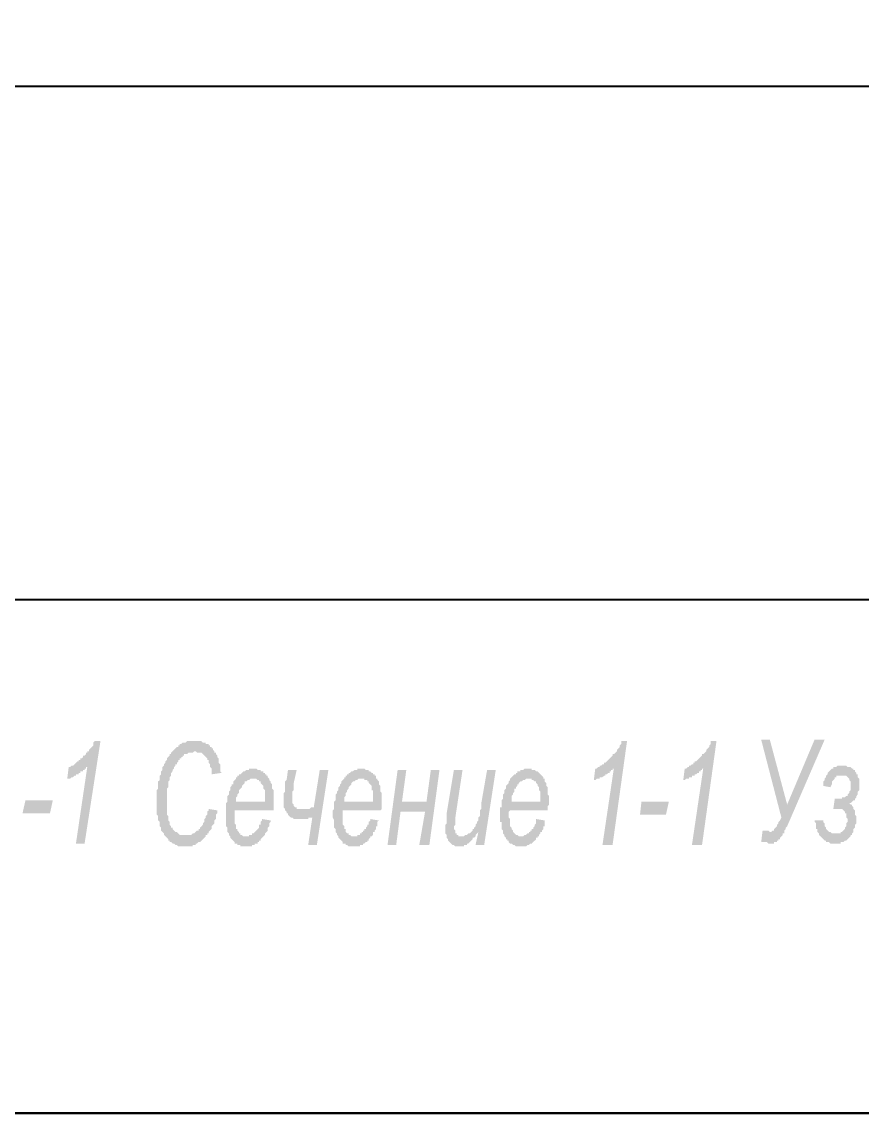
# Model space of a CAD drawing. Header units: millimetres. Extents: x 1372 to 666090, y 1285 to 31551.
# Drawn here: x 531914 to 534344, y 2747 to 5904 of the extents above; entities that cross this region are included whole.
import ezdxf

# ---------------------------------------------------------------- set-up
doc = ezdxf.new("R2010")
doc.units = ezdxf.units.MM
for name, color, linetype in [('PDF _2D-чертеж - Общий_Ном._пера__21', 7, 'Continuous'), ('PDF _75-АЗ Штамп', 7, 'Continuous'), ('PDF _ar_note_Ном._пера__252_Ном._пера__7', 7, 'Continuous')]:
    doc.layers.add(name, color=color, linetype=linetype)

msp = doc.modelspace()

# ---------------------------------------------------------------- hatches: boundary and pattern name
at = {"layer": 'PDF _75-АЗ Штамп', "transparency": 33554559}
for points in [[(532070.6, 3527.4), (532103.9, 3752.6), (532103.9, 3748.5), (532099.8, 3748.5), (532099.8, 3744.3), (532095.6, 3744.3), (532095.6, 3740.1), (532091.4, 3740.1), (532091.4, 3736), (532087.3, 3736), (532083.1, 3736), (532083.1, 3731.8), (532078.9, 3731.8), (532078.9, 3727.6), (532074.7, 3727.6), (532070.6, 3727.6), (532070.6, 3723.4), (532066.4, 3723.4), (532062.2, 3719.3), (532062.2, 3719.3), (532058.1, 3719.3), (532053.9, 3715.1), (532049.7, 3715.1), (532045.5, 3715.1), (532045.5, 3715.1), (532049.7, 3748.5), (532053.9, 3748.5), (532053.9, 3748.5), (532058.1, 3752.6), (532058.1, 3752.6), (532062.2, 3752.6), (532066.4, 3756.8), (532066.4, 3756.8), (532070.6, 3761), (532070.6, 3761), (532074.7, 3765.2), (532078.9, 3765.2), (532078.9, 3769.3), (532083.1, 3769.3), (532083.1, 3773.5), (532087.3, 3773.5), (532091.4, 3777.7), (532091.4, 3781.8), (532095.6, 3781.8), (532099.8, 3786), (532099.8, 3790.2), (532103.9, 3790.2), (532103.9, 3794.3), (532108.1, 3794.3), (532108.1, 3798.5), (532112.3, 3802.7), (532112.3, 3802.7), (532116.5, 3806.9), (532116.5, 3806.9), (532116.5, 3806.9), (532120.6, 3811), (532120.6, 3815.2), (532120.6, 3819.4), (532124.8, 3823.5), (532124.8, 3823.5), (532124.8, 3823.5), (532141.5, 3823.5), (532095.6, 3527.4)], [(532454.3, 3627.5), (532479.3, 3623.3), (532479.3, 3619.2), (532479.3, 3615), (532475.2, 3610.8), (532475.2, 3606.6), (532475.2, 3602.5), (532475.2, 3598.3), (532471, 3594.1), (532471, 3590), (532471, 3585.8), (532466.8, 3581.6), (532466.8, 3581.6), (532462.7, 3577.4), (532462.7, 3573.3), (532462.7, 3569.1), (532458.5, 3564.9), (532458.5, 3564.9), (532454.3, 3560.8), (532454.3, 3556.6), (532450.1, 3556.6), (532450.1, 3552.4), (532446, 3552.4), (532446, 3548.2), (532441.8, 3544.1), (532441.8, 3544.1), (532441.8, 3544.1), (532437.6, 3539.9), (532433.5, 3535.7), (532433.5, 3535.7), (532429.3, 3531.6), (532429.3, 3531.6), (532425.1, 3531.6), (532420.9, 3527.4), (532420.9, 3527.4), (532416.8, 3527.4), (532416.8, 3523.2), (532412.6, 3523.2), (532408.4, 3523.2), (532408.4, 3519.1), (532404.3, 3519.1), (532400.1, 3519.1), (532400.1, 3519.1), (532395.9, 3519.1), (532391.7, 3519.1), (532391.7, 3519.1), (532387.6, 3519.1), (532387.6, 3519.1), (532383.4, 3519.1), (532379.2, 3519.1), (532379.2, 3519.1), (532375.1, 3519.1), (532370.9, 3519.1), (532366.7, 3519.1), (532366.7, 3519.1), (532362.6, 3523.2), (532358.4, 3523.2), (532358.4, 3523.2), (532354.2, 3527.4), (532350, 3527.4), (532350, 3527.4), (532345.9, 3531.6), (532345.9, 3531.6), (532341.7, 3531.6), (532341.7, 3535.7), (532337.5, 3535.7), (532337.5, 3539.9), (532333.4, 3544.1), (532333.4, 3544.1), (532329.2, 3548.2), (532329.2, 3548.2), (532325, 3552.4), (532325, 3552.4), (532325, 3556.6), (532320.8, 3560.8), (532320.8, 3560.8), (532316.7, 3564.9), (532316.7, 3569.1), (532316.7, 3573.3), (532316.7, 3573.3), (532312.5, 3577.4), (532312.5, 3581.6), (532312.5, 3585.8), (532312.5, 3590), (532308.3, 3594.1), (532308.3, 3598.3), (532308.3, 3598.3), (532308.3, 3602.5), (532308.3, 3606.6), (532304.2, 3610.8), (532304.2, 3615), (532304.2, 3619.2), (532304.2, 3627.5), (532304.2, 3631.7), (532304.2, 3635.8), (532304.2, 3640), (532304.2, 3644.2), (532304.2, 3644.2), (532304.2, 3648.4), (532304.2, 3656.7), (532304.2, 3660.9), (532304.2, 3665), (532304.2, 3669.2), (532304.2, 3673.4), (532304.2, 3677.6), (532304.2, 3681.7), (532308.3, 3685.9), (532308.3, 3690.1), (532308.3, 3694.2), (532308.3, 3698.4), (532308.3, 3702.6), (532308.3, 3702.6), (532308.3, 3706.8), (532312.5, 3710.9), (532312.5, 3715.1), (532312.5, 3719.3), (532312.5, 3723.4), (532316.7, 3727.6), (532316.7, 3731.8), (532316.7, 3736), (532316.7, 3736), (532320.8, 3740.1), (532320.8, 3744.3), (532320.8, 3748.5), (532325, 3752.6), (532325, 3752.6), (532325, 3756.8), (532329.2, 3761), (532329.2, 3765.2), (532333.4, 3769.3), (532333.4, 3769.3), (532333.4, 3773.5), (532337.5, 3777.7), (532337.5, 3777.7), (532341.7, 3781.8), (532341.7, 3786), (532345.9, 3786), (532345.9, 3790.2), (532350, 3794.3), (532350, 3794.3), (532354.2, 3798.5), (532354.2, 3798.5), (532358.4, 3802.7), (532358.4, 3802.7), (532362.6, 3806.9), (532366.7, 3806.9), (532366.7, 3811), (532370.9, 3811), (532370.9, 3815.2), (532375.1, 3815.2), (532375.1, 3815.2), (532379.2, 3819.4), (532383.4, 3819.4), (532383.4, 3819.4), (532387.6, 3819.4), (532391.7, 3823.5), (532391.7, 3823.5), (532395.9, 3823.5), (532400.1, 3823.5), (532400.1, 3823.5), (532404.3, 3823.5), (532408.4, 3823.5), (532408.4, 3823.5), (532412.6, 3823.5), (532416.8, 3823.5), (532420.9, 3823.5), (532420.9, 3823.5), (532425.1, 3823.5), (532429.3, 3823.5), (532429.3, 3823.5), (532433.5, 3823.5), (532437.6, 3819.4), (532437.6, 3819.4), (532441.8, 3819.4), (532446, 3819.4), (532446, 3815.2), (532450.1, 3815.2), (532454.3, 3815.2), (532454.3, 3811), (532458.5, 3811), (532458.5, 3806.9), (532462.7, 3806.9), (532462.7, 3802.7), (532466.8, 3802.7), (532466.8, 3798.5), (532466.8, 3798.5), (532471, 3794.3), (532471, 3790.2), (532475.2, 3790.2), (532475.2, 3786), (532479.3, 3781.8), (532479.3, 3777.7), (532479.3, 3777.7), (532483.5, 3773.5), (532483.5, 3769.3), (532483.5, 3765.2), (532483.5, 3761), (532487.7, 3756.8), (532487.7, 3752.6), (532487.7, 3748.5), (532487.7, 3744.3), (532487.7, 3740.1), (532487.7, 3736), (532491.9, 3731.8), (532491.9, 3731.8), (532462.7, 3727.6), (532462.7, 3731.8), (532462.7, 3736), (532462.7, 3740.1), (532462.7, 3744.3), (532458.5, 3748.5), (532458.5, 3752.6), (532458.5, 3756.8), (532454.3, 3761), (532454.3, 3765.2), (532454.3, 3769.3), (532450.1, 3769.3), (532450.1, 3773.5), (532450.1, 3773.5), (532446, 3777.7), (532446, 3777.7), (532441.8, 3781.8), (532441.8, 3781.8), (532437.6, 3786), (532437.6, 3786), (532433.5, 3790.2), (532429.3, 3790.2), (532429.3, 3790.2), (532425.1, 3790.2), (532420.9, 3790.2), (532420.9, 3790.2), (532416.8, 3794.3), (532412.6, 3794.3), (532412.6, 3794.3), (532408.4, 3790.2), (532404.3, 3790.2), (532404.3, 3790.2), (532400.1, 3790.2), (532395.9, 3790.2), (532395.9, 3790.2), (532391.7, 3786), (532391.7, 3786), (532387.6, 3786), (532383.4, 3786), (532383.4, 3781.8), (532379.2, 3781.8), (532379.2, 3777.7), (532375.1, 3777.7), (532375.1, 3773.5), (532370.9, 3773.5), (532370.9, 3769.3), (532366.7, 3769.3), (532366.7, 3765.2), (532362.6, 3761), (532362.6, 3756.8), (532358.4, 3756.8), (532358.4, 3752.6), (532354.2, 3748.5), (532354.2, 3744.3), (532354.2, 3744.3), (532350, 3740.1), (532350, 3736), (532350, 3736), (532345.9, 3731.8), (532345.9, 3727.6), (532345.9, 3723.4), (532341.7, 3719.3), (532341.7, 3715.1), (532341.7, 3710.9), (532341.7, 3710.9), (532337.5, 3706.8), (532337.5, 3702.6), (532337.5, 3698.4), (532337.5, 3694.2), (532337.5, 3690.1), (532333.4, 3685.9), (532333.4, 3681.7), (532333.4, 3677.6), (532333.4, 3673.4), (532333.4, 3669.2), (532333.4, 3665), (532333.4, 3660.9), (532333.4, 3656.7), (532333.4, 3652.5), (532333.4, 3648.4), (532333.4, 3644.2), (532333.4, 3640), (532333.4, 3635.8), (532333.4, 3631.7), (532333.4, 3627.5), (532333.4, 3623.3), (532333.4, 3619.2), (532333.4, 3615), (532333.4, 3610.8), (532337.5, 3606.6), (532337.5, 3602.5), (532337.5, 3598.3), (532337.5, 3594.1), (532341.7, 3590), (532341.7, 3590), (532341.7, 3585.8), (532341.7, 3581.6), (532345.9, 3577.4), (532345.9, 3577.4), (532345.9, 3573.3), (532350, 3573.3), (532350, 3569.1), (532354.2, 3564.9), (532354.2, 3564.9), (532358.4, 3560.8), (532362.6, 3560.8), (532362.6, 3560.8), (532366.7, 3556.6), (532366.7, 3556.6), (532370.9, 3552.4), (532375.1, 3552.4), (532375.1, 3552.4), (532379.2, 3552.4), (532383.4, 3552.4), (532383.4, 3552.4), (532387.6, 3552.4), (532387.6, 3552.4), (532391.7, 3552.4), (532395.9, 3552.4), (532395.9, 3552.4), (532400.1, 3552.4), (532404.3, 3552.4), (532404.3, 3552.4), (532408.4, 3556.6), (532412.6, 3556.6), (532412.6, 3556.6), (532416.8, 3560.8), (532416.8, 3560.8), (532420.9, 3564.9), (532425.1, 3564.9), (532425.1, 3569.1), (532429.3, 3569.1), (532429.3, 3573.3), (532433.5, 3577.4), (532433.5, 3577.4), (532437.6, 3581.6), (532437.6, 3585.8), (532437.6, 3585.8), (532441.8, 3590), (532441.8, 3594.1), (532441.8, 3598.3), (532446, 3602.5), (532446, 3602.5), (532446, 3606.6), (532450.1, 3610.8), (532450.1, 3615), (532450.1, 3619.2), (532454.3, 3623.3), (532454.3, 3627.5)], [(533593, 3523.2), (533626.4, 3748.5), (533626.4, 3744.3), (533622.2, 3744.3), (533622.2, 3740.1), (533618.1, 3740.1), (533618.1, 3736), (533613.9, 3736), (533613.9, 3731.8), (533609.7, 3731.8), (533609.7, 3731.8), (533605.6, 3727.6), (533601.4, 3727.6), (533601.4, 3723.4), (533597.2, 3723.4), (533597.2, 3723.4), (533593, 3719.3), (533588.9, 3719.3), (533584.7, 3719.3), (533584.7, 3715.1), (533580.5, 3715.1), (533576.4, 3715.1), (533572.2, 3710.9), (533572.2, 3710.9), (533568, 3710.9), (533572.2, 3744.3), (533576.4, 3744.3), (533576.4, 3744.3), (533580.5, 3748.5), (533584.7, 3748.5), (533584.7, 3752.6), (533588.9, 3752.6), (533588.9, 3752.6), (533593, 3756.8), (533597.2, 3756.8), (533597.2, 3761), (533601.4, 3761), (533605.6, 3765.2), (533605.6, 3765.2), (533609.7, 3769.3), (533609.7, 3769.3), (533613.9, 3773.5), (533618.1, 3777.7), (533618.1, 3777.7), (533622.2, 3781.8), (533622.2, 3786), (533626.4, 3786), (533630.6, 3790.2), (533630.6, 3790.2), (533634.8, 3794.3), (533634.8, 3798.5), (533634.8, 3798.5), (533638.9, 3802.7), (533638.9, 3802.7), (533638.9, 3802.7), (533643.1, 3806.9), (533643.1, 3811), (533647.3, 3815.2), (533647.3, 3819.4), (533647.3, 3819.4), (533647.3, 3823.5), (533664, 3823.5), (533622.2, 3523.2)], [(533851.7, 3523.2), (533885, 3748.5), (533885, 3744.3), (533880.9, 3744.3), (533880.9, 3740.1), (533876.7, 3740.1), (533876.7, 3736), (533872.5, 3736), (533872.5, 3731.8), (533868.3, 3731.8), (533868.3, 3731.8), (533864.2, 3727.6), (533860, 3727.6), (533860, 3723.4), (533855.8, 3723.4), (533851.7, 3723.4), (533851.7, 3719.3), (533847.5, 3719.3), (533843.3, 3719.3), (533843.3, 3715.1), (533839.1, 3715.1), (533835, 3715.1), (533830.8, 3710.9), (533830.8, 3710.9), (533826.6, 3710.9), (533830.8, 3744.3), (533835, 3744.3), (533835, 3744.3), (533839.1, 3748.5), (533843.3, 3748.5), (533843.3, 3752.6), (533847.5, 3752.6), (533847.5, 3752.6), (533851.7, 3756.8), (533855.8, 3756.8), (533855.8, 3761), (533860, 3761), (533860, 3765.2), (533864.2, 3765.2), (533868.3, 3769.3), (533868.3, 3769.3), (533872.5, 3773.5), (533876.7, 3777.7), (533876.7, 3777.7), (533880.9, 3781.8), (533880.9, 3786), (533885, 3786), (533889.2, 3790.2), (533889.2, 3790.2), (533893.4, 3794.3), (533893.4, 3798.5), (533893.4, 3798.5), (533897.5, 3802.7), (533897.5, 3802.7), (533897.5, 3802.7), (533901.7, 3806.9), (533901.7, 3811), (533905.9, 3815.2), (533905.9, 3819.4), (533905.9, 3819.4), (533905.9, 3823.5), (533922.6, 3823.5), (533880.9, 3523.2)], [(534051.9, 3827.7), (534076.9, 3827.7), (534127, 3640), (534206.2, 3827.7), (534235.4, 3827.7), (534127, 3577.4), (534122.8, 3573.3), (534122.8, 3569.1), (534118.6, 3564.9), (534118.6, 3560.8), (534118.6, 3556.6), (534114.4, 3556.6), (534114.4, 3552.4), (534110.3, 3548.2), (534110.3, 3548.2), (534106.1, 3544.1), (534106.1, 3539.9), (534106.1, 3539.9), (534101.9, 3539.9), (534101.9, 3535.7), (534097.8, 3535.7), (534097.8, 3531.6), (534093.6, 3531.6), (534089.4, 3531.6), (534089.4, 3527.4), (534085.2, 3527.4), (534081.1, 3527.4), (534081.1, 3527.4), (534076.9, 3527.4), (534076.9, 3527.4), (534072.7, 3527.4), (534068.6, 3531.6), (534068.6, 3531.6), (534064.4, 3531.6), (534060.2, 3531.6), (534060.2, 3531.6), (534051.9, 3531.6), (534056, 3564.9), (534060.2, 3564.9), (534064.4, 3564.9), (534068.6, 3564.9), (534072.7, 3564.9), (534076.9, 3560.8), (534076.9, 3560.8), (534076.9, 3560.8), (534081.1, 3560.8), (534081.1, 3560.8), (534081.1, 3560.8), (534085.2, 3564.9), (534085.2, 3564.9), (534089.4, 3564.9), (534089.4, 3569.1), (534093.6, 3573.3), (534093.6, 3573.3), (534097.8, 3577.4), (534097.8, 3581.6), (534101.9, 3585.8), (534101.9, 3590), (534106.1, 3594.1), (534110.3, 3602.5)], [(532683.7, 3740.1), (532708.8, 3740.1), (532700.4, 3702.6), (532700.4, 3698.4), (532700.4, 3690.1), (532700.4, 3685.9), (532700.4, 3681.7), (532696.2, 3677.6), (532696.2, 3673.4), (532696.2, 3669.2), (532696.2, 3665), (532696.2, 3660.9), (532696.2, 3660.9), (532696.2, 3656.7), (532696.2, 3652.5), (532696.2, 3648.4), (532696.2, 3644.2), (532696.2, 3644.2), (532700.4, 3640), (532700.4, 3635.8), (532704.6, 3631.7), (532704.6, 3631.7), (532704.6, 3631.7), (532708.8, 3631.7), (532708.8, 3627.5), (532712.9, 3627.5), (532717.1, 3627.5), (532717.1, 3627.5), (532721.3, 3627.5), (532725.4, 3627.5), (532725.4, 3627.5), (532729.6, 3627.5), (532733.8, 3627.5), (532733.8, 3627.5), (532738, 3627.5), (532742.1, 3627.5), (532742.1, 3627.5), (532746.3, 3627.5), (532750.5, 3631.7), (532750.5, 3631.7), (532754.6, 3631.7), (532758.8, 3631.7), (532758.8, 3635.8), (532775.5, 3740.1), (532800.5, 3740.1), (532767.2, 3523.2), (532742.1, 3523.2), (532754.6, 3606.6), (532754.6, 3602.5), (532750.5, 3602.5), (532746.3, 3602.5), (532742.1, 3602.5), (532742.1, 3598.3), (532738, 3598.3), (532733.8, 3598.3), (532733.8, 3598.3), (532729.6, 3598.3), (532725.4, 3598.3), (532725.4, 3598.3), (532721.3, 3598.3), (532721.3, 3598.3), (532717.1, 3598.3), (532712.9, 3598.3), (532708.8, 3598.3), (532708.8, 3598.3), (532704.6, 3598.3), (532700.4, 3598.3), (532700.4, 3598.3), (532696.2, 3602.5), (532692.1, 3602.5), (532692.1, 3602.5), (532687.9, 3606.6), (532687.9, 3606.6), (532683.7, 3610.8), (532683.7, 3610.8), (532683.7, 3615), (532679.6, 3615), (532679.6, 3619.2), (532675.4, 3623.3), (532675.4, 3623.3), (532675.4, 3627.5), (532671.2, 3631.7), (532671.2, 3635.8), (532671.2, 3640), (532671.2, 3644.2), (532671.2, 3648.4), (532671.2, 3648.4), (532671.2, 3652.5), (532671.2, 3652.5), (532671.2, 3656.7), (532671.2, 3660.9), (532671.2, 3660.9), (532671.2, 3665), (532671.2, 3669.2), (532671.2, 3673.4), (532675.4, 3677.6), (532675.4, 3681.7), (532675.4, 3690.1), (532675.4, 3694.2), (532675.4, 3698.4), (532675.4, 3706.8), (532679.6, 3710.9)], [(533000.7, 3740.1), (533025.8, 3740.1), (533013.3, 3648.4), (533084.2, 3648.4), (533096.7, 3740.1), (533121.7, 3740.1), (533092.5, 3523.2), (533063.3, 3523.2), (533080, 3619.2), (533009.1, 3619.2), (532996.6, 3523.2), (532971.5, 3523.2)], [(533234.3, 3560.8), (533230.2, 3556.6), (533230.2, 3556.6), (533226, 3552.4), (533226, 3548.2), (533221.8, 3544.1), (533217.6, 3544.1), (533217.6, 3539.9), (533213.5, 3535.7), (533213.5, 3535.7), (533209.3, 3531.6), (533209.3, 3531.6), (533205.1, 3527.4), (533201, 3527.4), (533201, 3523.2), (533196.8, 3523.2), (533196.8, 3523.2), (533192.6, 3523.2), (533192.6, 3519.1), (533188.4, 3519.1), (533184.3, 3519.1), (533184.3, 3519.1), (533180.1, 3519.1), (533180.1, 3519.1), (533180.1, 3519.1), (533175.9, 3519.1), (533171.8, 3519.1), (533167.6, 3519.1), (533167.6, 3519.1), (533163.4, 3523.2), (533159.2, 3523.2), (533159.2, 3523.2), (533155.1, 3527.4), (533155.1, 3527.4), (533150.9, 3531.6), (533150.9, 3531.6), (533146.7, 3535.7), (533146.7, 3539.9), (533142.6, 3544.1), (533142.6, 3544.1), (533142.6, 3548.2), (533142.6, 3552.4), (533138.4, 3556.6), (533138.4, 3560.8), (533138.4, 3564.9), (533138.4, 3569.1), (533138.4, 3569.1), (533138.4, 3573.3), (533138.4, 3577.4), (533138.4, 3577.4), (533138.4, 3581.6), (533142.6, 3585.8), (533142.6, 3590), (533142.6, 3594.1), (533142.6, 3602.5), (533142.6, 3606.6), (533142.6, 3610.8), (533142.6, 3615), (533163.4, 3740.1), (533188.4, 3740.1), (533167.6, 3602.5), (533167.6, 3594.1), (533167.6, 3590), (533167.6, 3585.8), (533167.6, 3581.6), (533163.4, 3577.4), (533163.4, 3577.4), (533163.4, 3573.3), (533163.4, 3569.1), (533167.6, 3564.9), (533167.6, 3560.8), (533167.6, 3556.6), (533171.8, 3556.6), (533171.8, 3556.6), (533171.8, 3552.4), (533175.9, 3552.4), (533175.9, 3548.2), (533180.1, 3548.2), (533184.3, 3548.2), (533184.3, 3548.2), (533188.4, 3548.2), (533192.6, 3548.2), (533192.6, 3548.2), (533196.8, 3552.4), (533201, 3552.4), (533201, 3552.4), (533205.1, 3556.6), (533205.1, 3556.6), (533209.3, 3556.6), (533213.5, 3560.8), (533213.5, 3560.8), (533217.6, 3564.9), (533217.6, 3569.1), (533221.8, 3569.1), (533221.8, 3573.3), (533226, 3577.4), (533226, 3577.4), (533226, 3581.6), (533230.2, 3585.8), (533230.2, 3590), (533234.3, 3594.1), (533234.3, 3598.3), (533234.3, 3602.5), (533234.3, 3602.5), (533238.5, 3606.6), (533238.5, 3606.6), (533238.5, 3610.8), (533238.5, 3615), (533238.5, 3619.2), (533238.5, 3623.3), (533242.7, 3627.5), (533242.7, 3631.7), (533242.7, 3635.8), (533242.7, 3640), (533242.7, 3644.2), (533259.4, 3740.1), (533284.4, 3740.1), (533251, 3523.2), (533226, 3523.2)], [(534252.1, 3690.1), (534231.2, 3694.2), (534231.2, 3698.4), (534231.2, 3706.8), (534235.4, 3710.9), (534235.4, 3710.9), (534235.4, 3715.1), (534239.6, 3719.3), (534239.6, 3723.4), (534243.8, 3727.6), (534243.8, 3727.6), (534243.8, 3731.8), (534247.9, 3736), (534247.9, 3736), (534252.1, 3740.1), (534252.1, 3740.1), (534256.3, 3744.3), (534256.3, 3744.3), (534260.4, 3744.3), (534260.4, 3748.5), (534264.6, 3748.5), (534268.8, 3748.5), (534268.8, 3748.5), (534273, 3752.6), (534277.1, 3752.6), (534277.1, 3752.6), (534281.3, 3752.6), (534285.5, 3752.6), (534285.5, 3752.6), (534289.6, 3752.6), (534293.8, 3752.6), (534298, 3752.6), (534298, 3752.6), (534302.1, 3748.5), (534306.3, 3748.5), (534306.3, 3748.5), (534310.5, 3748.5), (534314.7, 3744.3), (534314.7, 3744.3), (534318.8, 3744.3), (534318.8, 3740.1), (534323, 3740.1), (534323, 3736), (534323, 3736), (534327.2, 3731.8), (534327.2, 3727.6), (534331.3, 3727.6), (534331.3, 3723.4), (534331.3, 3719.3), (534335.5, 3715.1), (534335.5, 3710.9), (534335.5, 3706.8), (534335.5, 3702.6), (534335.5, 3698.4), (534335.5, 3698.4), (534335.5, 3694.2), (534335.5, 3690.1), (534335.5, 3685.9), (534335.5, 3681.7), (534331.3, 3677.6), (534331.3, 3673.4), (534331.3, 3669.2), (534331.3, 3669.2), (534327.2, 3665), (534327.2, 3660.9), (534327.2, 3660.9), (534323, 3656.7), (534323, 3652.5), (534318.8, 3652.5), (534314.7, 3648.4), (534314.7, 3648.4), (534310.5, 3644.2), (534310.5, 3644.2), (534306.3, 3644.2), (534310.5, 3640), (534314.7, 3640), (534314.7, 3635.8), (534318.8, 3631.7), (534318.8, 3627.5), (534318.8, 3627.5), (534323, 3623.3), (534323, 3619.2), (534323, 3615), (534323, 3610.8), (534327.2, 3606.6), (534327.2, 3606.6), (534327.2, 3602.5), (534327.2, 3598.3), (534327.2, 3594.1), (534327.2, 3590), (534327.2, 3585.8), (534323, 3581.6), (534323, 3577.4), (534323, 3573.3), (534323, 3573.3), (534318.8, 3569.1), (534318.8, 3564.9), (534318.8, 3560.8), (534314.7, 3556.6), (534314.7, 3552.4), (534310.5, 3552.4), (534310.5, 3548.2), (534310.5, 3548.2), (534306.3, 3544.1), (534306.3, 3544.1), (534302.1, 3539.9), (534302.1, 3539.9), (534298, 3535.7), (534298, 3535.7), (534293.8, 3535.7), (534289.6, 3531.6), (534289.6, 3531.6), (534285.5, 3531.6), (534281.3, 3531.6), (534281.3, 3527.4), (534277.1, 3527.4), (534273, 3527.4), (534268.8, 3527.4), (534264.6, 3527.4), (534264.6, 3527.4), (534264.6, 3527.4), (534260.4, 3527.4), (534256.3, 3527.4), (534252.1, 3527.4), (534252.1, 3527.4), (534247.9, 3531.6), (534247.9, 3531.6), (534243.8, 3531.6), (534239.6, 3531.6), (534239.6, 3535.7), (534235.4, 3535.7), (534235.4, 3535.7), (534231.2, 3539.9), (534231.2, 3539.9), (534227.1, 3544.1), (534227.1, 3544.1), (534222.9, 3548.2), (534222.9, 3548.2), (534218.7, 3552.4), (534218.7, 3556.6), (534218.7, 3556.6), (534214.6, 3560.8), (534214.6, 3564.9), (534214.6, 3569.1), (534210.4, 3569.1), (534210.4, 3573.3), (534210.4, 3577.4), (534210.4, 3581.6), (534210.4, 3585.8), (534206.2, 3590), (534206.2, 3594.1), (534231.2, 3594.1), (534231.2, 3590), (534235.4, 3585.8), (534235.4, 3581.6), (534235.4, 3581.6), (534235.4, 3577.4), (534239.6, 3573.3), (534239.6, 3569.1), (534239.6, 3569.1), (534243.8, 3564.9), (534243.8, 3564.9), (534247.9, 3560.8), (534247.9, 3560.8), (534252.1, 3560.8), (534256.3, 3556.6), (534256.3, 3556.6), (534260.4, 3556.6), (534264.6, 3556.6), (534264.6, 3556.6), (534268.8, 3556.6), (534273, 3556.6), (534273, 3556.6), (534277.1, 3556.6), (534281.3, 3556.6), (534281.3, 3560.8), (534285.5, 3560.8), (534285.5, 3560.8), (534289.6, 3564.9), (534289.6, 3564.9), (534293.8, 3569.1), (534293.8, 3573.3), (534298, 3577.4), (534298, 3577.4), (534298, 3581.6), (534298, 3585.8), (534302.1, 3590), (534302.1, 3594.1), (534302.1, 3594.1), (534302.1, 3598.3), (534298, 3602.5), (534298, 3606.6), (534298, 3610.8), (534298, 3615), (534293.8, 3615), (534293.8, 3619.2), (534289.6, 3623.3), (534289.6, 3623.3), (534285.5, 3627.5), (534281.3, 3627.5), (534281.3, 3627.5), (534281.3, 3627.5), (534277.1, 3627.5), (534277.1, 3627.5), (534273, 3627.5), (534268.8, 3627.5), (534268.8, 3627.5), (534264.6, 3627.5), (534260.4, 3627.5), (534260.4, 3627.5), (534264.6, 3656.7), (534268.8, 3656.7), (534268.8, 3656.7), (534268.8, 3656.7), (534273, 3656.7), (534277.1, 3656.7), (534281.3, 3656.7), (534285.5, 3656.7), (534285.5, 3660.9), (534289.6, 3660.9), (534289.6, 3660.9), (534293.8, 3660.9), (534298, 3665), (534298, 3665), (534302.1, 3665), (534302.1, 3669.2), (534306.3, 3673.4), (534306.3, 3673.4), (534306.3, 3677.6), (534310.5, 3681.7), (534310.5, 3685.9), (534310.5, 3690.1), (534310.5, 3694.2), (534310.5, 3694.2), (534310.5, 3698.4), (534310.5, 3702.6), (534310.5, 3706.8), (534306.3, 3710.9), (534306.3, 3715.1), (534302.1, 3719.3), (534302.1, 3719.3), (534302.1, 3719.3), (534298, 3723.4), (534298, 3723.4), (534293.8, 3723.4), (534289.6, 3723.4), (534289.6, 3723.4), (534285.5, 3723.4), (534285.5, 3723.4), (534281.3, 3723.4), (534277.1, 3723.4), (534277.1, 3723.4), (534273, 3723.4), (534268.8, 3723.4), (534268.8, 3719.3), (534264.6, 3719.3), (534264.6, 3719.3), (534264.6, 3715.1), (534260.4, 3710.9), (534260.4, 3710.9), (534256.3, 3706.8), (534256.3, 3702.6), (534256.3, 3698.4), (534252.1, 3690.1)]]:
    msp.add_hatch(color=256, dxfattribs=at).paths.add_polyline_path(points)
h = msp.add_hatch(color=256, dxfattribs=at)
h.paths.add_polyline_path([(532608.7, 3598.3), (532633.7, 3594.1), (532633.7, 3590), (532629.5, 3585.8), (532629.5, 3581.6), (532629.5, 3577.4), (532629.5, 3577.4), (532625.3, 3573.3), (532625.3, 3569.1), (532625.3, 3564.9), (532621.2, 3560.8), (532621.2, 3560.8), (532617, 3556.6), (532617, 3552.4), (532612.8, 3548.2), (532612.8, 3548.2), (532608.7, 3544.1), (532608.7, 3544.1), (532604.5, 3539.9), (532604.5, 3535.7), (532600.3, 3535.7), (532600.3, 3531.6), (532596.1, 3531.6), (532596.1, 3527.4), (532592, 3527.4), (532587.8, 3527.4), (532587.8, 3523.2), (532583.6, 3523.2), (532579.5, 3523.2), (532579.5, 3519.1), (532575.3, 3519.1), (532571.1, 3519.1), (532571.1, 3519.1), (532566.9, 3519.1), (532562.8, 3519.1), (532562.8, 3519.1), (532558.6, 3519.1), (532554.4, 3519.1), (532554.4, 3519.1), (532550.3, 3519.1), (532546.1, 3519.1), (532546.1, 3523.2), (532541.9, 3523.2), (532537.7, 3523.2), (532537.7, 3527.4), (532533.6, 3527.4), (532533.6, 3527.4), (532529.4, 3527.4), (532529.4, 3531.6), (532525.2, 3535.7), (532525.2, 3535.7), (532521.1, 3539.9), (532521.1, 3539.9), (532516.9, 3544.1), (532516.9, 3548.2), (532512.7, 3552.4), (532512.7, 3552.4), (532512.7, 3556.6), (532508.5, 3560.8), (532508.5, 3560.8), (532508.5, 3564.9), (532508.5, 3569.1), (532508.5, 3573.3), (532504.4, 3577.4), (532504.4, 3581.6), (532504.4, 3585.8), (532504.4, 3590), (532504.4, 3590), (532504.4, 3594.1), (532504.4, 3602.5), (532504.4, 3606.6), (532504.4, 3610.8), (532504.4, 3610.8), (532504.4, 3615), (532504.4, 3619.2), (532504.4, 3623.3), (532504.4, 3627.5), (532504.4, 3631.7), (532504.4, 3631.7), (532504.4, 3635.8), (532504.4, 3640), (532504.4, 3644.2), (532508.5, 3648.4), (532508.5, 3652.5), (532508.5, 3656.7), (532508.5, 3660.9), (532508.5, 3665), (532512.7, 3669.2), (532512.7, 3673.4), (532512.7, 3677.6), (532512.7, 3677.6), (532516.9, 3681.7), (532516.9, 3685.9), (532516.9, 3690.1), (532521.1, 3694.2), (532521.1, 3698.4), (532525.2, 3698.4), (532525.2, 3702.6), (532525.2, 3706.8), (532529.4, 3710.9), (532529.4, 3710.9), (532533.6, 3715.1), (532533.6, 3719.3), (532537.7, 3719.3), (532537.7, 3723.4), (532541.9, 3723.4), (532541.9, 3727.6), (532541.9, 3727.6), (532546.1, 3727.6), (532550.3, 3731.8), (532550.3, 3731.8), (532554.4, 3736), (532558.6, 3736), (532558.6, 3736), (532562.8, 3740.1), (532562.8, 3740.1), (532566.9, 3740.1), (532571.1, 3740.1), (532571.1, 3744.3), (532575.3, 3744.3), (532579.5, 3744.3), (532583.6, 3744.3), (532583.6, 3744.3), (532587.8, 3744.3), (532587.8, 3744.3), (532592, 3744.3), (532596.1, 3740.1), (532596.1, 3740.1), (532600.3, 3740.1), (532604.5, 3740.1), (532604.5, 3736), (532608.7, 3736), (532612.8, 3736), (532612.8, 3731.8), (532617, 3731.8), (532617, 3727.6), (532621.2, 3727.6), (532621.2, 3723.4), (532625.3, 3723.4), (532625.3, 3719.3), (532629.5, 3715.1), (532629.5, 3715.1), (532629.5, 3710.9), (532633.7, 3706.8), (532633.7, 3702.6), (532633.7, 3702.6), (532637.8, 3698.4), (532637.8, 3694.2), (532637.8, 3690.1), (532637.8, 3685.9), (532642, 3681.7), (532642, 3677.6), (532642, 3673.4), (532642, 3669.2), (532642, 3665), (532642, 3660.9), (532642, 3656.7), (532642, 3652.5), (532642, 3648.4), (532642, 3644.2), (532642, 3640), (532642, 3635.8), (532642, 3631.7), (532642, 3627.5), (532642, 3623.3), (532642, 3623.3), (532529.4, 3623.3), (532529.4, 3619.2), (532529.4, 3615), (532529.4, 3610.8), (532529.4, 3606.6), (532529.4, 3602.5), (532529.4, 3598.3), (532529.4, 3590), (532529.4, 3585.8), (532529.4, 3585.8), (532533.6, 3581.6), (532533.6, 3577.4), (532533.6, 3573.3), (532533.6, 3569.1), (532537.7, 3569.1), (532537.7, 3564.9), (532537.7, 3564.9), (532541.9, 3560.8), (532541.9, 3556.6), (532546.1, 3556.6), (532546.1, 3552.4), (532550.3, 3552.4), (532550.3, 3552.4), (532554.4, 3548.2), (532558.6, 3548.2), (532558.6, 3548.2), (532562.8, 3548.2), (532566.9, 3548.2), (532566.9, 3548.2), (532571.1, 3548.2), (532571.1, 3552.4), (532575.3, 3552.4), (532579.5, 3552.4), (532579.5, 3556.6), (532583.6, 3556.6), (532587.8, 3560.8), (532587.8, 3560.8), (532592, 3564.9), (532592, 3564.9), (532596.1, 3569.1), (532596.1, 3569.1), (532600.3, 3573.3), (532600.3, 3577.4), (532600.3, 3581.6), (532604.5, 3581.6), (532604.5, 3585.8), (532604.5, 3590), (532608.7, 3594.1), (532608.7, 3598.3)], flags=0)
h.paths.add_polyline_path([(532533.6, 3648.4), (532617, 3648.4), (532617, 3652.5), (532617, 3656.7), (532617, 3660.9), (532617, 3665), (532617, 3673.4), (532617, 3677.6), (532617, 3681.7), (532617, 3681.7), (532612.8, 3685.9), (532612.8, 3690.1), (532612.8, 3694.2), (532608.7, 3698.4), (532608.7, 3698.4), (532608.7, 3698.4), (532604.5, 3702.6), (532604.5, 3706.8), (532600.3, 3706.8), (532600.3, 3710.9), (532596.1, 3710.9), (532596.1, 3710.9), (532592, 3715.1), (532587.8, 3715.1), (532587.8, 3715.1), (532583.6, 3715.1), (532579.5, 3715.1), (532579.5, 3715.1), (532575.3, 3715.1), (532571.1, 3710.9), (532571.1, 3710.9), (532566.9, 3710.9), (532562.8, 3706.8), (532562.8, 3706.8), (532558.6, 3706.8), (532558.6, 3702.6), (532554.4, 3698.4), (532554.4, 3698.4), (532550.3, 3694.2), (532550.3, 3694.2), (532550.3, 3690.1), (532546.1, 3685.9), (532546.1, 3685.9), (532541.9, 3681.7), (532541.9, 3677.6), (532541.9, 3673.4), (532537.7, 3669.2), (532537.7, 3669.2), (532537.7, 3665), (532533.6, 3660.9), (532533.6, 3656.7), (532533.6, 3648.4), (532533.6, 3648.4)], flags=0)
h = msp.add_hatch(color=256, dxfattribs=at)
h.paths.add_polyline_path([(532921.5, 3598.3), (532946.5, 3594.1), (532942.3, 3590), (532942.3, 3585.8), (532942.3, 3581.6), (532942.3, 3577.4), (532938.2, 3577.4), (532938.2, 3573.3), (532938.2, 3569.1), (532934, 3564.9), (532934, 3560.8), (532929.8, 3560.8), (532929.8, 3556.6), (532929.8, 3552.4), (532925.7, 3548.2), (532921.5, 3548.2), (532921.5, 3544.1), (532921.5, 3544.1), (532917.3, 3539.9), (532917.3, 3535.7), (532913.1, 3535.7), (532913.1, 3531.6), (532909, 3531.6), (532904.8, 3527.4), (532904.8, 3527.4), (532900.6, 3527.4), (532900.6, 3523.2), (532896.5, 3523.2), (532892.3, 3523.2), (532892.3, 3519.1), (532888.1, 3519.1), (532883.9, 3519.1), (532883.9, 3519.1), (532879.8, 3519.1), (532875.6, 3519.1), (532875.6, 3519.1), (532871.4, 3519.1), (532867.3, 3519.1), (532867.3, 3519.1), (532863.1, 3519.1), (532858.9, 3519.1), (532854.8, 3523.2), (532854.8, 3523.2), (532850.6, 3523.2), (532850.6, 3527.4), (532846.4, 3527.4), (532842.2, 3527.4), (532842.2, 3527.4), (532842.2, 3531.6), (532838.1, 3535.7), (532838.1, 3535.7), (532833.9, 3539.9), (532833.9, 3539.9), (532829.7, 3544.1), (532829.7, 3548.2), (532825.6, 3552.4), (532825.6, 3552.4), (532825.6, 3556.6), (532821.4, 3560.8), (532821.4, 3560.8), (532821.4, 3564.9), (532821.4, 3569.1), (532817.2, 3573.3), (532817.2, 3577.4), (532817.2, 3581.6), (532817.2, 3585.8), (532817.2, 3590), (532817.2, 3590), (532817.2, 3594.1), (532813, 3602.5), (532813, 3606.6), (532813, 3610.8), (532813, 3610.8), (532813, 3615), (532813, 3619.2), (532813, 3623.3), (532817.2, 3627.5), (532817.2, 3631.7), (532817.2, 3631.7), (532817.2, 3635.8), (532817.2, 3640), (532817.2, 3644.2), (532817.2, 3648.4), (532821.4, 3652.5), (532821.4, 3656.7), (532821.4, 3660.9), (532821.4, 3665), (532821.4, 3669.2), (532825.6, 3673.4), (532825.6, 3677.6), (532825.6, 3677.6), (532829.7, 3681.7), (532829.7, 3685.9), (532829.7, 3690.1), (532833.9, 3694.2), (532833.9, 3698.4), (532833.9, 3698.4), (532838.1, 3702.6), (532838.1, 3706.8), (532842.2, 3710.9), (532842.2, 3710.9), (532846.4, 3715.1), (532846.4, 3719.3), (532850.6, 3719.3), (532850.6, 3723.4), (532854.8, 3723.4), (532854.8, 3727.6), (532854.8, 3727.6), (532858.9, 3727.6), (532858.9, 3731.8), (532863.1, 3731.8), (532867.3, 3736), (532867.3, 3736), (532871.4, 3736), (532875.6, 3740.1), (532875.6, 3740.1), (532879.8, 3740.1), (532883.9, 3740.1), (532883.9, 3744.3), (532888.1, 3744.3), (532892.3, 3744.3), (532892.3, 3744.3), (532896.5, 3744.3), (532896.5, 3744.3), (532900.6, 3744.3), (532904.8, 3744.3), (532909, 3740.1), (532909, 3740.1), (532913.1, 3740.1), (532917.3, 3740.1), (532917.3, 3736), (532921.5, 3736), (532921.5, 3736), (532925.7, 3731.8), (532929.8, 3731.8), (532929.8, 3727.6), (532934, 3727.6), (532934, 3723.4), (532938.2, 3723.4), (532938.2, 3719.3), (532938.2, 3715.1), (532942.3, 3715.1), (532942.3, 3710.9), (532946.5, 3706.8), (532946.5, 3702.6), (532946.5, 3702.6), (532946.5, 3698.4), (532950.7, 3694.2), (532950.7, 3690.1), (532950.7, 3685.9), (532950.7, 3681.7), (532950.7, 3677.6), (532954.9, 3673.4), (532954.9, 3669.2), (532954.9, 3665), (532954.9, 3660.9), (532954.9, 3656.7), (532954.9, 3652.5), (532954.9, 3648.4), (532954.9, 3644.2), (532954.9, 3640), (532954.9, 3635.8), (532954.9, 3631.7), (532954.9, 3627.5), (532950.7, 3623.3), (532950.7, 3623.3), (532842.2, 3623.3), (532842.2, 3619.2), (532842.2, 3615), (532842.2, 3610.8), (532842.2, 3606.6), (532842.2, 3602.5), (532842.2, 3598.3), (532842.2, 3590), (532842.2, 3585.8), (532842.2, 3585.8), (532842.2, 3581.6), (532846.4, 3577.4), (532846.4, 3573.3), (532846.4, 3569.1), (532850.6, 3569.1), (532850.6, 3564.9), (532850.6, 3564.9), (532850.6, 3560.8), (532854.8, 3556.6), (532858.9, 3556.6), (532858.9, 3552.4), (532863.1, 3552.4), (532863.1, 3552.4), (532867.3, 3548.2), (532871.4, 3548.2), (532871.4, 3548.2), (532875.6, 3548.2), (532875.6, 3548.2), (532879.8, 3548.2), (532883.9, 3548.2), (532883.9, 3552.4), (532888.1, 3552.4), (532892.3, 3552.4), (532892.3, 3556.6), (532896.5, 3556.6), (532896.5, 3560.8), (532900.6, 3560.8), (532900.6, 3564.9), (532904.8, 3564.9), (532904.8, 3569.1), (532909, 3569.1), (532909, 3573.3), (532913.1, 3577.4), (532913.1, 3581.6), (532917.3, 3581.6), (532917.3, 3585.8), (532917.3, 3590), (532921.5, 3594.1), (532921.5, 3598.3)], flags=0)
h.paths.add_polyline_path([(532846.4, 3648.4), (532929.8, 3648.4), (532929.8, 3652.5), (532929.8, 3656.7), (532929.8, 3660.9), (532929.8, 3665), (532929.8, 3673.4), (532929.8, 3677.6), (532929.8, 3681.7), (532925.7, 3681.7), (532925.7, 3685.9), (532925.7, 3690.1), (532925.7, 3694.2), (532921.5, 3698.4), (532921.5, 3698.4), (532921.5, 3698.4), (532917.3, 3702.6), (532917.3, 3706.8), (532913.1, 3706.8), (532913.1, 3710.9), (532909, 3710.9), (532904.8, 3710.9), (532904.8, 3715.1), (532900.6, 3715.1), (532896.5, 3715.1), (532896.5, 3715.1), (532892.3, 3715.1), (532888.1, 3715.1), (532888.1, 3715.1), (532883.9, 3710.9), (532879.8, 3710.9), (532879.8, 3710.9), (532875.6, 3706.8), (532875.6, 3706.8), (532871.4, 3706.8), (532867.3, 3702.6), (532867.3, 3698.4), (532867.3, 3698.4), (532863.1, 3694.2), (532863.1, 3694.2), (532858.9, 3690.1), (532858.9, 3685.9), (532858.9, 3685.9), (532854.8, 3681.7), (532854.8, 3677.6), (532850.6, 3673.4), (532850.6, 3669.2), (532850.6, 3669.2), (532850.6, 3665), (532846.4, 3660.9), (532846.4, 3656.7), (532846.4, 3648.4), (532846.4, 3648.4)], flags=0)
h = msp.add_hatch(color=256, dxfattribs=at)
h.paths.add_polyline_path([(533401.2, 3598.3), (533426.2, 3594.1), (533426.2, 3590), (533426.2, 3585.8), (533426.2, 3581.6), (533426.2, 3577.4), (533422, 3577.4), (533422, 3573.3), (533422, 3569.1), (533417.9, 3564.9), (533417.9, 3560.8), (533413.7, 3560.8), (533413.7, 3556.6), (533409.5, 3552.4), (533409.5, 3548.2), (533405.3, 3548.2), (533405.3, 3544.1), (533401.2, 3544.1), (533401.2, 3539.9), (533397, 3535.7), (533397, 3535.7), (533392.8, 3531.6), (533392.8, 3531.6), (533388.7, 3527.4), (533388.7, 3527.4), (533384.5, 3527.4), (533380.3, 3523.2), (533380.3, 3523.2), (533376.1, 3523.2), (533372, 3519.1), (533372, 3519.1), (533367.8, 3519.1), (533363.6, 3519.1), (533363.6, 3519.1), (533359.5, 3519.1), (533355.3, 3519.1), (533355.3, 3519.1), (533351.1, 3519.1), (533346.9, 3519.1), (533346.9, 3519.1), (533342.8, 3519.1), (533338.6, 3523.2), (533338.6, 3523.2), (533334.4, 3523.2), (533330.3, 3527.4), (533330.3, 3527.4), (533326.1, 3527.4), (533326.1, 3527.4), (533321.9, 3531.6), (533321.9, 3535.7), (533317.8, 3535.7), (533317.8, 3539.9), (533313.6, 3539.9), (533313.6, 3544.1), (533309.4, 3548.2), (533309.4, 3552.4), (533309.4, 3552.4), (533305.2, 3556.6), (533305.2, 3560.8), (533305.2, 3560.8), (533305.2, 3564.9), (533301.1, 3569.1), (533301.1, 3573.3), (533301.1, 3577.4), (533301.1, 3581.6), (533301.1, 3585.8), (533301.1, 3590), (533296.9, 3590), (533296.9, 3594.1), (533296.9, 3602.5), (533296.9, 3606.6), (533296.9, 3610.8), (533296.9, 3610.8), (533296.9, 3615), (533296.9, 3619.2), (533296.9, 3623.3), (533296.9, 3627.5), (533296.9, 3631.7), (533301.1, 3631.7), (533301.1, 3635.8), (533301.1, 3640), (533301.1, 3644.2), (533301.1, 3648.4), (533301.1, 3652.5), (533305.2, 3656.7), (533305.2, 3660.9), (533305.2, 3665), (533305.2, 3669.2), (533309.4, 3673.4), (533309.4, 3677.6), (533309.4, 3677.6), (533309.4, 3681.7), (533313.6, 3685.9), (533313.6, 3690.1), (533313.6, 3694.2), (533317.8, 3698.4), (533317.8, 3698.4), (533321.9, 3702.6), (533321.9, 3706.8), (533326.1, 3710.9), (533326.1, 3710.9), (533326.1, 3715.1), (533330.3, 3719.3), (533330.3, 3719.3), (533334.4, 3723.4), (533334.4, 3723.4), (533338.6, 3727.6), (533338.6, 3727.6), (533342.8, 3727.6), (533342.8, 3731.8), (533346.9, 3731.8), (533346.9, 3736), (533351.1, 3736), (533355.3, 3736), (533355.3, 3740.1), (533359.5, 3740.1), (533363.6, 3740.1), (533363.6, 3740.1), (533367.8, 3744.3), (533372, 3744.3), (533372, 3744.3), (533376.1, 3744.3), (533376.1, 3744.3), (533380.3, 3744.3), (533384.5, 3744.3), (533388.7, 3744.3), (533388.7, 3740.1), (533392.8, 3740.1), (533397, 3740.1), (533397, 3740.1), (533401.2, 3736), (533405.3, 3736), (533405.3, 3736), (533409.5, 3731.8), (533409.5, 3731.8), (533413.7, 3727.6), (533413.7, 3727.6), (533417.9, 3723.4), (533417.9, 3723.4), (533422, 3719.3), (533422, 3715.1), (533426.2, 3715.1), (533426.2, 3710.9), (533426.2, 3706.8), (533430.4, 3702.6), (533430.4, 3702.6), (533430.4, 3698.4), (533430.4, 3694.2), (533434.5, 3690.1), (533434.5, 3685.9), (533434.5, 3681.7), (533434.5, 3677.6), (533434.5, 3673.4), (533434.5, 3669.2), (533438.7, 3665), (533438.7, 3660.9), (533438.7, 3656.7), (533438.7, 3652.5), (533438.7, 3648.4), (533438.7, 3644.2), (533438.7, 3640), (533434.5, 3635.8), (533434.5, 3631.7), (533434.5, 3627.5), (533434.5, 3623.3), (533434.5, 3623.3), (533326.1, 3623.3), (533321.9, 3619.2), (533321.9, 3615), (533321.9, 3610.8), (533321.9, 3606.6), (533321.9, 3602.5), (533326.1, 3598.3), (533326.1, 3590), (533326.1, 3585.8), (533326.1, 3585.8), (533326.1, 3581.6), (533326.1, 3577.4), (533330.3, 3573.3), (533330.3, 3569.1), (533330.3, 3569.1), (533334.4, 3564.9), (533334.4, 3564.9), (533334.4, 3560.8), (533338.6, 3556.6), (533338.6, 3556.6), (533342.8, 3552.4), (533342.8, 3552.4), (533346.9, 3552.4), (533351.1, 3548.2), (533351.1, 3548.2), (533355.3, 3548.2), (533355.3, 3548.2), (533359.5, 3548.2), (533363.6, 3548.2), (533363.6, 3548.2), (533367.8, 3552.4), (533372, 3552.4), (533372, 3552.4), (533376.1, 3556.6), (533380.3, 3556.6), (533380.3, 3560.8), (533384.5, 3560.8), (533384.5, 3564.9), (533388.7, 3564.9), (533388.7, 3569.1), (533392.8, 3569.1), (533392.8, 3573.3), (533397, 3577.4), (533397, 3581.6), (533397, 3581.6), (533401.2, 3585.8), (533401.2, 3590), (533401.2, 3594.1), (533401.2, 3598.3)], flags=0)
h.paths.add_polyline_path([(533330.3, 3648.4), (533413.7, 3648.4), (533413.7, 3652.5), (533413.7, 3656.7), (533413.7, 3660.9), (533413.7, 3665), (533413.7, 3673.4), (533413.7, 3677.6), (533409.5, 3681.7), (533409.5, 3681.7), (533409.5, 3685.9), (533409.5, 3690.1), (533405.3, 3694.2), (533405.3, 3698.4), (533405.3, 3698.4), (533405.3, 3698.4), (533401.2, 3702.6), (533401.2, 3706.8), (533397, 3706.8), (533392.8, 3710.9), (533392.8, 3710.9), (533388.7, 3710.9), (533388.7, 3715.1), (533384.5, 3715.1), (533380.3, 3715.1), (533380.3, 3715.1), (533376.1, 3715.1), (533372, 3715.1), (533372, 3715.1), (533367.8, 3710.9), (533363.6, 3710.9), (533363.6, 3710.9), (533359.5, 3706.8), (533355.3, 3706.8), (533355.3, 3706.8), (533351.1, 3702.6), (533351.1, 3698.4), (533346.9, 3698.4), (533346.9, 3694.2), (533346.9, 3694.2), (533342.8, 3690.1), (533342.8, 3685.9), (533338.6, 3685.9), (533338.6, 3681.7), (533338.6, 3677.6), (533334.4, 3673.4), (533334.4, 3669.2), (533334.4, 3669.2), (533330.3, 3665), (533330.3, 3660.9), (533330.3, 3656.7), (533330.3, 3648.4), (533330.3, 3648.4)], flags=0)

# ---------------------------------------------------------------- linework, layer by layer
at = {"layer": 'PDF _2D-чертеж - Общий_Ном._пера__21', "lineweight": 40}
for points in [[(502246.6, 30865.3), (541355.6, 30865.3), (541355.6, 2747.4), (502246.6, 2747.4)], [(541355.6, 8190.8), (541355.6, 2747.4), (523040, 2747.4), (523040, 8190.8), (541355.6, 8190.8), (541355.6, 2747.4), (523040, 2747.4), (523040, 8190.8), (541355.6, 8190.8), (523040, 8190.8), (523040, 2747.4), (541355.6, 2747.4)], [(541355.6, 8190.8), (523040, 8190.8), (523040, 2747.4), (541355.6, 2747.4)]]:
    msp.add_lwpolyline(points, close=True, dxfattribs=at)
for points in [[(541355.6, 5717.3), (523040, 5717.3)], [(541355.6, 4232.3), (529476.1, 4232.3)]]:
    msp.add_lwpolyline(points, dxfattribs=at)
at = {"layer": 'PDF _75-АЗ Штамп', "lineweight": 18, "transparency": 33554559}
for points in [[(531916.2, 3615), (531924.6, 3652.5), (531995.5, 3615), (532003.8, 3652.5)], [(533701.5, 3610.8), (533705.7, 3648.4), (533776.6, 3610.8), (533784.9, 3648.4)]]:
    msp.add_solid(points, dxfattribs=at)
at = {"layer": 'PDF _ar_note_Ном._пера__252_Ном._пера__7', "lineweight": 20}
msp.add_lwpolyline([(523040, 2747.4), (541355.6, 2747.4), (541355.6, 8190.8)], dxfattribs=at)

doc.saveas('drawing.dxf')
